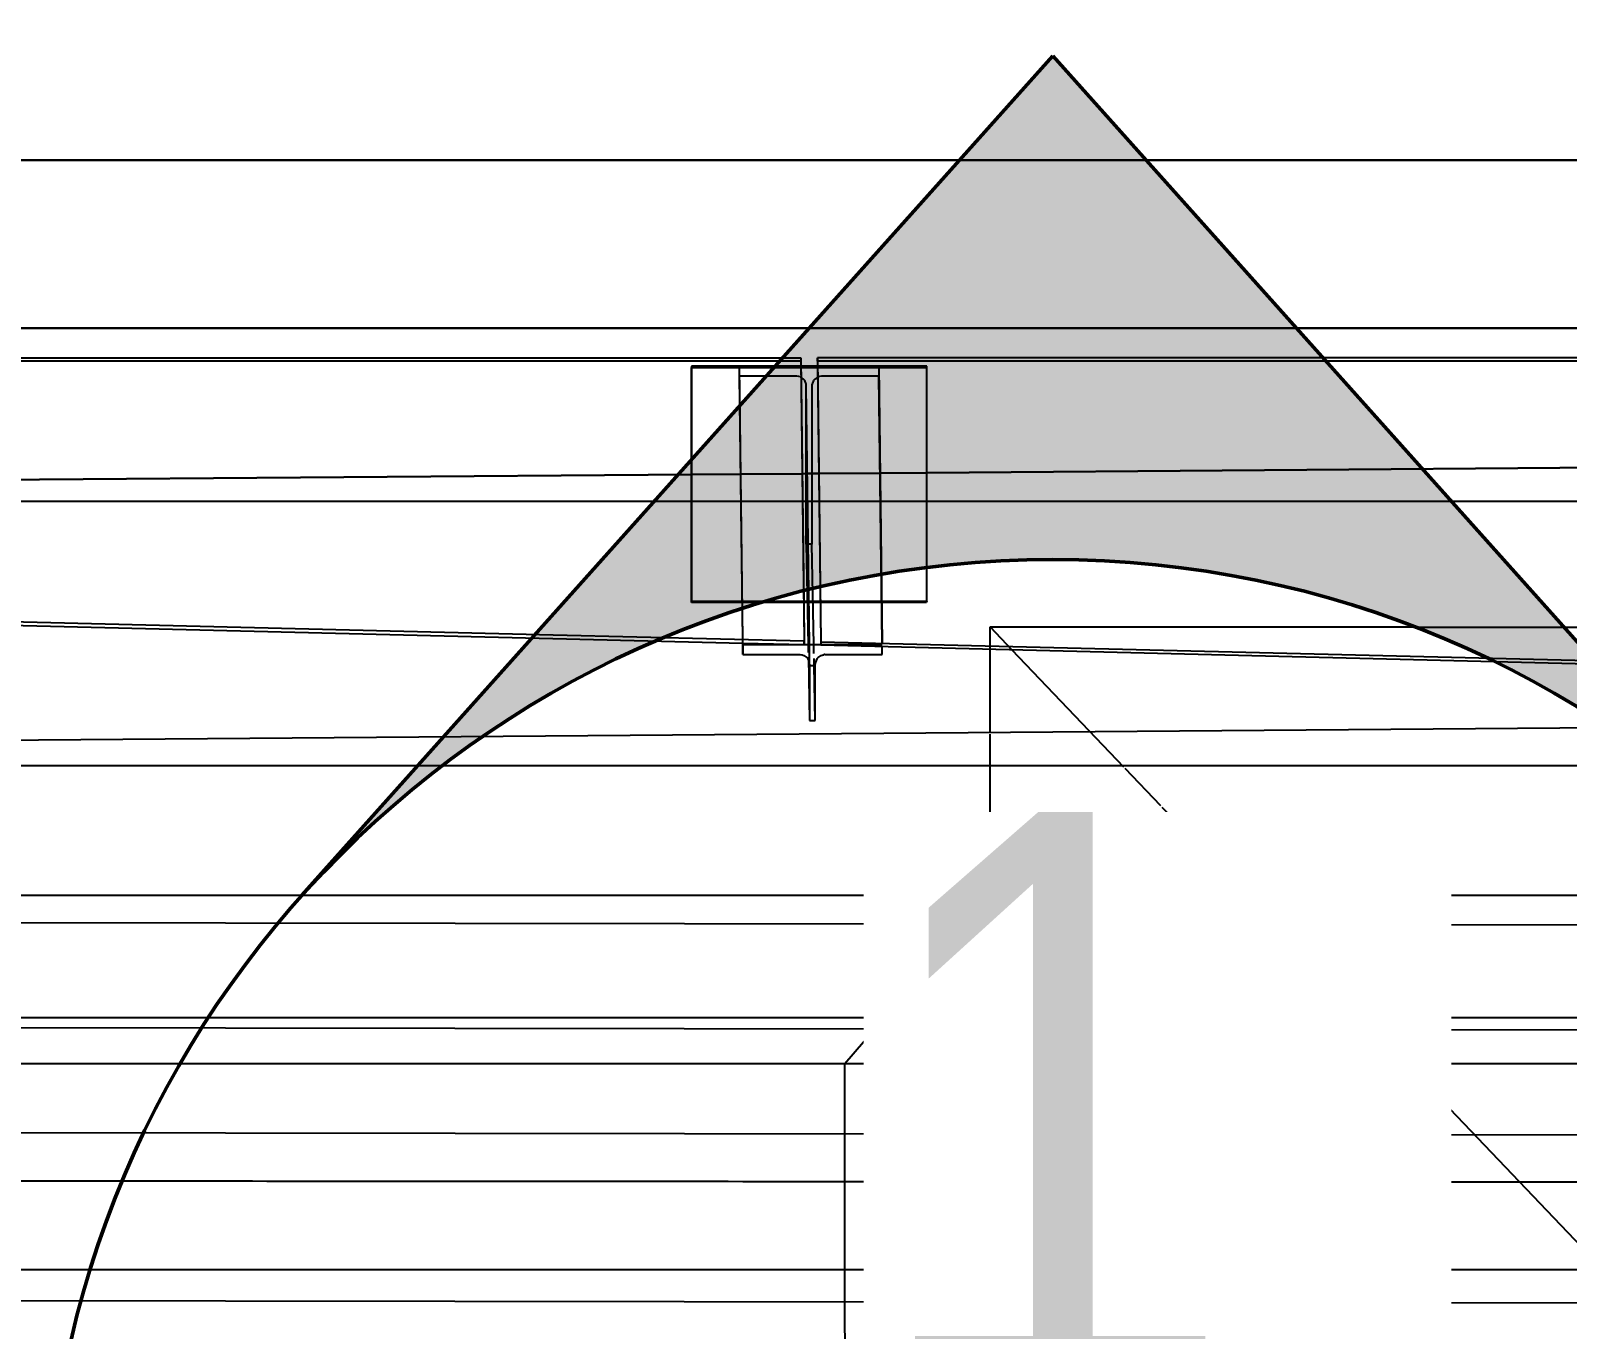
# Model space of a CAD drawing. Header units: metres. Extents: x -1147 to -802, y 5 to 567.
# Drawn here: x -1048.127 to -1046.297, y 543.062 to 544.608 of the extents above; entities that cross this region are included whole.
import ezdxf

# ---------------------------------------------------------------- set-up
doc = ezdxf.new("R2010")
doc.units = ezdxf.units.M
doc.layers.add('A-GENM', color=7, linetype='Continuous', lineweight=35)
doc.layers.add('G-ANNO-SYMB', color=7, linetype='Continuous', lineweight=35, true_color=0x0080ff)
doc.styles.add('Arial Narrow', font='ARIALN.TTF', dxfattribs={"height": 0.7})

# ---------------------------------------------------------------- blocks, each defined once
blk = doc.blocks.new('T2DPAA-T2D-C3S-RW-M2D-100010_dwg-40802999-DRG-2873010 - GENERAL ARRANGEMENT PLAN')
at = {"color": 254, "lineweight": 25, "true_color": 0xd5d5d5}
for p, q in [((46.2923, -580.1786), (46.8876, -582.4183)), ((46.0024, -580.2556), (46.5653, -582.3738)), ((45.7124, -580.3327), (46.2633, -582.4052)), ((46.8643, -581.1046), (47.1006, -581.9937)), ((47.1006, -581.9937), (47.1157, -582.0507)), ((47.1157, -582.0507), (47.1345, -582.1213)), ((47.1345, -582.1213), (47.1357, -582.1258)), ((47.136, -582.1271), (47.1397, -582.1407)), ((47.1397, -582.1407), (47.1584, -582.2111)), ((47.1584, -582.2111), (47.1725, -582.2643)), ((47.1725, -582.2643), (47.4088, -583.1535))]:
    blk.add_line(p, q, dxfattribs=at)
at = {"color": 254, "lineweight": 25, "true_color": 0xe1e1e1}
for p, q in [((46.5653, -582.3738), (46.6198, -582.5789)), ((46.2633, -582.4052), (46.2943, -582.5221)), ((46.8876, -582.4183), (47.2919, -583.9396)), ((46.6204, -582.5812), (47.0024, -584.0186))]:
    blk.add_line(p, q, dxfattribs=at)
at = {"color": 254, "lineweight": 25, "true_color": 0xe1e1e1, "flags": 128}
blk.add_lwpolyline([(46.2945, -582.5227), (46.3546, -582.7488), (46.713, -584.0977)], dxfattribs=at)
blk = doc.blocks.new('T2DPAA-T2D-PWC-RW-M2D-100010_RoadDesign_rvt-1-DRG-2873010 - GENERAL ARRANGEMENT PLAN')
at = {"color": 254, "lineweight": 18, "true_color": 0xe3e3e3, "rotation": 75.11694444444437}
blk.add_blockref('T2DPAA-T2D-C3S-RW-M2D-100010_dwg-40802999-DRG-2873010 - GENERAL ARRANGEMENT PLAN', (-1722.337, 648.0105), dxfattribs=at)
blk = doc.blocks.new('Foundations-Piles - Px-1200-66435273-DRG-2873010 - GENERAL ARRANGEMENT PLAN')
at = {"layer": 'A-GENM', "color": 9, "lineweight": 25, "true_color": 0xbebebe}
for start, end in [(98.1818, 106.3636), (100.1896, 104.6123), (96.7983, 100.1896), (90, 98.1818), (92.2501, 96.7983), (88.9353, 92.2501), (81.8182, 90), (84.2266, 88.9353), (81.081, 84.2266), (73.6364, 81.8182), (73.6364, 81.081), (106.3636, 114.5455), (108.2706, 112.5944), (106.4925, 108.1116), (104.6123, 106.0641), (65.4545, 73.6364), (65.4545, 73.6364), (112.5944, 114.272), (114.5455, 122.7273), (116.2514, 120.583), (114.6599, 116.2514), (57.2727, 65.4545), (57.2727, 65.4545), (120.583, 122.4816), (124.3905, 130.9091), (124.3905, 128.5814), (122.7273, 124.3905), (122.8273, 124.2279), (49.0909, 57.2727), (49.0909, 57.2727), (128.5814, 130.6928), (130.9091, 139.0909), (132.2009, 136.5946), (130.9948, 132.2009), (40.9091, 49.0909), (40.9091, 49.0909), (136.5946, 138.9057), (139.0909, 147.2727), (139.1624, 140.1715), (32.7273, 40.9091), (32.7273, 40.9091), (140.1715, 144.6326), (144.6326, 146.9296), (147.2727, 155.3353), (148.1399, 152.7165), (147.3299, 148.1399), (24.5455, 32.7273), (24.5455, 32.7273), (152.7165, 155.3353), (155.4545, 163.6364), (156.1068, 160.9016), (155.7669, 156.1068), (16.3636, 24.5455), (16.3636, 24.5455), (160.9016, 163.5554), (163.6364, 171.5939), (163.6651, 164.0723), (8.1818, 16.3636), (8.1818, 16.3636), (164.0723, 169.3897), (169.3897, 171.5939), (171.8182, 180), (172.0366, 180), (0, 8.1818), (0, 8.1818), (180, 188.1818), (180, 188.1818), (351.8182, 0), (351.8182, 0), (188.1818, 196.3636), (188.2384, 196.2576), (343.6364, 351.8182), (343.6364, 351.8182), (196.3636, 204.5455), (196.4203, 199.7037), (335.4545, 343.6364), (335.4545, 343.6364), (199.7037, 204.3932), (204.5455, 212.7273), (204.6304, 208.1482), (327.2727, 335.4545), (327.2727, 335.4545), (208.1482, 212.533), (212.7273, 220.9091), (212.8405, 216.4884), (319.0909, 327.2727), (319.0909, 327.2727), (216.4884, 220.6765), (220.9091, 229.0909), (221.0506, 224.7812), (310.9091, 319.0909), (310.9091, 319.0909), (224.7812, 228.8235), (229.0909, 237.2727), (229.3049, 233.0485), (302.7273, 310.9091), (304.9663, 310.9091), (233.0485, 236.9735), (302.3981, 304.9663), (237.2727, 245.4545), (237.4709, 241.3005), (294.5455, 302.7273), (294.5659, 302.3981), (241.3005, 245.1264), (245.4545, 253.6364), (245.681, 249.5426), (286.3636, 294.5455), (286.7316, 294.5455), (249.5426, 253.2818), (253.6364, 261.8182), (253.8911, 257.7779), (278.1818, 286.3636), (282.4594, 285.9238), (257.7779, 261.4394), (261.8182, 265.362), (262.1012, 265.362), (265.362, 266.0083), (265.362, 270), (266.0083, 269.599), (270, 278.1818), (270.3114, 274.2352), (274.2352, 277.7604), (278.5215, 282.4594)]:
    blk.add_arc((0, 0), 0.6, start, end, dxfattribs=at)
at = {"layer": 'A-GENM', "color": 254, "lineweight": 25, "true_color": 0xd1d1d1}
for start, end in [(106.0641, 106.3636), (114.272, 114.5455), (122.4816, 122.7273), (228.8235, 229.3049), (236.9735, 237.2727), (245.1264, 245.4545), (253.2818, 253.6364), (285.9238, 286.3636), (261.4394, 261.8182), (269.6447, 270), (277.7604, 278.1818)]:
    blk.add_arc((0, 0), 0.6, start, end, dxfattribs=at)
blk = doc.blocks.new('Foundations-Piles - Px-1200-66435274-DRG-2873010 - GENERAL ARRANGEMENT PLAN')
at = {"layer": 'A-GENM', "color": 9, "lineweight": 25, "true_color": 0xbebebe}
for start, end in [(98.1818, 106.3636), (100.1896, 104.6123), (96.7983, 100.1896), (90, 98.1818), (92.2501, 96.7983), (88.9353, 92.2501), (81.8182, 90), (84.2266, 88.9353), (81.081, 84.2266), (73.6364, 81.8182), (73.6364, 81.081), (106.3636, 114.5455), (108.2706, 112.5944), (106.4925, 108.1117), (104.6123, 106.0641), (32.8793, 73.6364), (65.4545, 73.6364), (112.5944, 114.272), (114.5455, 122.7273), (116.2514, 120.583), (114.6599, 116.2514), (57.2727, 65.4545), (120.583, 122.4816), (124.3904, 130.9091), (124.3904, 128.5814), (122.7273, 124.3904), (122.8273, 124.2279), (49.0909, 57.2727), (128.5814, 130.6928), (130.9091, 139.0909), (132.2009, 136.5946), (130.9948, 132.2009), (40.9091, 49.0909), (136.5946, 138.9057), (139.0909, 147.2727), (139.1624, 140.1715), (32.8793, 40.9091), (140.2494, 144.6326), (144.6326, 147.1204), (147.2727, 155.4545), (148.1399, 152.7165), (147.3299, 148.1399), (0.2143, 32.7273), (24.5455, 32.7273), (152.7165, 155.3369), (155.4545, 163.6364), (156.1068, 160.9016), (155.7671, 156.1068), (16.3636, 24.5455), (160.9016, 163.5554), (163.6364, 171.8182), (163.6651, 164.0723), (8.1818, 16.3636), (164.0723, 169.3897), (169.3897, 171.8182), (171.8182, 180), (172.0366, 180), (0, 8.1818), (180, 187.7641), (180, 188.1818), (351.8182, 0), (351.8182, 0), (187.7641, 188.0413), (188.1818, 196.3636), (188.2322, 190.3159), (343.6364, 351.8182), (343.6364, 351.8182), (190.3159, 195.5373), (195.5373, 196.1111), (196.3636, 204.5455), (196.4631, 198.5685), (335.4545, 343.6364), (335.4545, 343.6364), (198.5685, 203.3242), (203.3242, 204.2042), (204.5455, 212.7273), (204.6923, 206.5262), (327.2727, 335.4545), (327.2727, 335.4545), (206.5262, 212.3507), (212.3507, 212.7273), (212.7273, 220.9091), (212.9011, 220.5161), (319.0909, 327.2727), (319.0909, 327.2727), (220.5161, 220.9091), (220.9091, 229.0909), (221.0944, 228.6827), (310.9091, 319.0909), (310.9091, 319.0909), (228.6827, 229.0909), (229.0909, 237.2727), (229.2876, 236.8502), (302.7273, 310.9091), (302.7273, 310.9091), (236.8502, 237.2727), (237.2727, 245.4545), (237.4807, 245.0186), (294.5455, 302.7273), (294.5455, 302.7273), (245.0186, 245.4545), (245.4545, 253.6364), (245.7799, 253.188), (286.3636, 294.5455), (286.3636, 294.5455), (253.188, 253.6364), (253.6364, 261.8182), (253.8666, 261.3584), (278.1818, 286.3636), (278.1818, 286.3636), (261.3584, 261.8182), (261.8182, 262.0592), (261.8182, 265.362), (262.0592, 265.362), (265.362, 270), (265.362, 270), (270, 278.1818), (270, 278.1818)]:
    blk.add_arc((0, 0), 0.6, start, end, dxfattribs=at)
at = {"layer": 'A-GENM', "color": 254, "lineweight": 25, "true_color": 0xd1d1d1}
for start, end in [(106.0641, 106.3636), (114.272, 114.5455), (122.4816, 122.7273), (196.1111, 196.3636), (204.2042, 204.5455)]:
    blk.add_arc((0, 0), 0.6, start, end, dxfattribs=at)
blk = doc.blocks.new('StitchPour_RS36A_04 - StitchPour_RS36A_04-60468323-DRG-2873010 - GENERAL ARRANGEMENT PLAN')
at = {"layer": 'A-GENM', "color": 253, "lineweight": 25, "true_color": 0xa3a3a3}
blk.add_open_spline([(131.882, 47.2437), (131.6889, 47.9701), (131.3028, 49.4229), (130.7237, 51.602), (130.296, 53.2112), (130.0614, 54.0939), (130.0199, 54.2503)], degree=3, knots=[0, 0, 0, 0, 0.0666667, 0.1333333, 0.2, 0.2143539, 0.2143539, 0.2143539, 0.2143539], dxfattribs=at)
for points in [[(130.7237, 51.602), (130.8801, 51.0133), (131.0366, 50.4246), (131.193, 49.8359)], [(131.4985, 48.6868), (131.6263, 48.2057), (131.7541, 47.7247), (131.882, 47.2437)]]:
    blk.add_open_spline(points, degree=3, dxfattribs=at)
at = {"layer": 'A-GENM', "color": 9, "lineweight": 25, "true_color": 0xbebebe}
for points in [[(131.193, 49.8359), (131.2296, 49.6982), (131.2662, 49.5606), (131.3028, 49.4229)], [(131.3028, 49.4229), (131.368, 49.1775), (131.4332, 48.9321), (131.4985, 48.6868)]]:
    blk.add_open_spline(points, degree=3, dxfattribs=at)
blk = doc.blocks.new('PLATE ph - PLATE ph-V23-DRG-2873010 - GENERAL ARRANGEMENT PLAN')
at = {"layer": 'A-GENM', "color": 253, "lineweight": 25, "true_color": 0xa3a3a3}
for p, q in [((-1147.7703, 544.2084), (-1147.7704, 544.2069)), ((-1147.7704, 543.927), (-1147.7704, 544.2069)), ((-1147.6403, 544.2084), (-1147.7703, 544.2084)), ((-1147.7703, 544.2084), (-1147.7703, 543.9285)), ((-1147.7703, 544.2069), (-1147.7133, 544.2069)), ((-1147.7133, 544.2069), (-1147.6403, 544.2069)), ((-1147.6202, 544.2084), (-1147.6403, 544.2084)), ((-1147.6403, 544.2069), (-1147.6202, 544.2069)), ((-1147.4903, 544.2084), (-1147.6202, 544.2084)), ((-1147.6202, 544.2069), (-1147.5473, 544.2069)), ((-1147.5473, 544.2069), (-1147.4904, 544.2069)), ((-1147.4904, 544.2069), (-1147.4903, 544.2084)), ((-1147.4904, 544.2069), (-1147.4904, 543.9285)), ((-1147.4903, 543.9285), (-1147.4903, 544.2084)), ((-1147.7704, 543.927), (-1147.7703, 543.9285)), ((-1147.7099, 543.927), (-1147.7704, 543.927)), ((-1147.7703, 543.9285), (-1147.7099, 543.9285)), ((-1147.7099, 543.9285), (-1147.6369, 543.9285)), ((-1147.6369, 543.927), (-1147.7099, 543.927)), ((-1147.6369, 543.9285), (-1147.6337, 543.9285)), ((-1147.6324, 543.927), (-1147.6369, 543.927)), ((-1147.6306, 543.9285), (-1147.6169, 543.9285)), ((-1147.6168, 543.927), (-1147.6306, 543.927)), ((-1147.6169, 543.9285), (-1147.5439, 543.9285)), ((-1147.5439, 543.927), (-1147.6168, 543.927)), ((-1147.5439, 543.9285), (-1147.4903, 543.9285)), ((-1147.4904, 543.927), (-1147.5439, 543.927)), ((-1147.4903, 543.9285), (-1147.4904, 543.927))]:
    blk.add_line(p, q, dxfattribs=at)
blk = doc.blocks.new('SCR_NE_1 - SCR_NE_1-66993711-DRG-2873010 - GENERAL ARRANGEMENT PLAN')
at = {"layer": 'A-GENM', "color": 253, "lineweight": 25, "true_color": 0xa3a3a3}
for p, q in [((0.09, 0.004), (-1.09, 0.0039)), ((-1.09, 0.0039), (-1.0859, -0.3341)), ((-1.09, -0.0001), (-1.09, 0.0039)), ((0.09, 0), (-1.0899, -0.0001)), ((0.0943, -0.3629), (0.09, 0.004)), ((0.09, 0.004), (0.09, 0)), ((0.0943, -0.3668), (0.09, 0)), ((-1.09, -0.0001), (-1.0899, -0.0059)), ((-1.0899, -0.0059), (-1.0859, -0.3341)), ((-1.0859, -0.3341), (0.0943, -0.3629)), ((-1.0859, -0.3341), (-1.0859, -0.3378)), ((-1.0859, -0.3341), (-1.0859, -0.338)), ((-1.0859, -0.338), (0.0943, -0.3668)), ((0.0943, -0.3668), (0.0943, -0.3629))]:
    blk.add_line(p, q, dxfattribs=at)
blk = doc.blocks.new('SCR_NE_2 - SCR_NE_2-66993712-DRG-2873010 - GENERAL ARRANGEMENT PLAN')
at = {"layer": 'A-GENM', "color": 253, "lineweight": 25, "true_color": 0xa3a3a3}
for p, q in [((-1.09, 0.0039), (0.09, 0.004)), ((-1.0862, -0.3047), (-1.09, 0.0039)), ((-1.09, -0.0001), (-1.09, 0.0039)), ((0.09, 0), (-1.0899, -0.0001)), ((0.09, 0.004), (0.0936, -0.2893)), ((0.09, 0.004), (0.09, 0)), ((0.09, 0), (0.0941, -0.3335)), ((-1.09, -0.0001), (-1.0899, -0.0059)), ((-1.0899, -0.0059), (-1.0862, -0.3084)), ((0.0936, -0.2893), (0.0941, -0.3335)), ((-1.0862, -0.3087), (-1.0862, -0.3047)), ((-0.2047, -0.3262), (-1.0862, -0.3047)), ((-1.0862, -0.3087), (0.0211, -0.3357)), ((0.0941, -0.3335), (-0.2047, -0.3262)), ((0.0211, -0.3357), (0.0941, -0.3375)), ((0.0941, -0.3375), (0.0941, -0.3335)), ((0.0941, -0.3335), (0.0941, -0.3375))]:
    blk.add_line(p, q, dxfattribs=at)
blk = doc.blocks.new('POST_2260_1B_310UB - 1B-68560610-DRG-2873010 - GENERAL ARRANGEMENT PLAN')
at = {"layer": 'A-GENM', "color": 253, "lineweight": 25, "true_color": 0xa3a3a3}
for p, q in [((-1147.7133, 544.1964), (-1147.7133, 544.2084)), ((-1147.7133, 544.2084), (-1147.6403, 544.2084)), ((-1147.7094, 543.8825), (-1147.7133, 544.2084)), ((-1147.6403, 544.2084), (-1147.6202, 544.2084)), ((-1147.6202, 544.2084), (-1147.5473, 544.2084)), ((-1147.5473, 544.2084), (-1147.5473, 544.1964)), ((-1147.5473, 544.2084), (-1147.5433, 543.8785)), ((-1147.7095, 543.8825), (-1147.7133, 544.1964)), ((-1147.6451, 544.1964), (-1147.7132, 544.1964)), ((-1147.6428, 544.1962), (-1147.6451, 544.1964)), ((-1147.6407, 544.1955), (-1147.6428, 544.1962)), ((-1147.637, 544.193), (-1147.6401, 544.1951)), ((-1147.6299, 543.8765), (-1147.6337, 544.185)), ((-1147.6337, 543.9965), (-1147.6337, 544.1848)), ((-1147.627, 544.1848), (-1147.627, 543.9965)), ((-1147.6201, 544.1954), (-1147.6237, 544.193)), ((-1147.6178, 544.1962), (-1147.62, 544.1955)), ((-1147.6156, 544.1964), (-1147.6178, 544.1962)), ((-1147.5473, 544.1964), (-1147.6156, 544.1964)), ((-1147.5435, 543.8785), (-1147.5473, 544.1964)), ((-1147.6337, 543.9965), (-1147.6315, 543.8765)), ((-1147.627, 543.9965), (-1147.6319, 543.9965)), ((-1147.6248, 543.8765), (-1147.627, 543.9965)), ((-1147.7095, 543.8786), (-1147.7095, 543.8825)), ((-1147.7093, 543.8649), (-1147.7095, 543.8786)), ((-1147.7093, 543.8786), (-1147.7094, 543.8825)), ((-1147.6163, 543.8765), (-1147.7093, 543.8765)), ((-1147.7093, 543.8765), (-1147.7093, 543.8649)), ((-1147.6315, 543.8765), (-1147.6313, 543.8672)), ((-1147.6299, 543.8706), (-1147.6299, 543.8765)), ((-1147.6297, 543.8537), (-1147.6299, 543.8706)), ((-1147.6246, 543.8663), (-1147.6248, 543.8765)), ((-1147.5433, 543.8765), (-1147.6163, 543.8765)), ((-1147.5433, 543.8649), (-1147.5434, 543.8745)), ((-1147.5433, 543.8649), (-1147.5433, 543.8745)), ((-1147.7093, 543.8649), (-1147.6411, 543.8649)), ((-1147.6411, 543.8649), (-1147.6388, 543.8646)), ((-1147.6388, 543.8646), (-1147.6367, 543.864)), ((-1147.6367, 543.864), (-1147.633, 543.8616)), ((-1147.6312, 543.8618), (-1147.6299, 543.7863)), ((-1147.6297, 543.8518), (-1147.6298, 543.8036)), ((-1147.6297, 543.8536), (-1147.6297, 543.8518)), ((-1147.6297, 543.8518), (-1147.623, 543.8518)), ((-1147.6244, 543.8518), (-1147.6245, 543.8603)), ((-1147.6232, 543.7863), (-1147.6244, 543.8518)), ((-1147.6231, 543.8036), (-1147.623, 543.8518)), ((-1147.623, 543.8518), (-1147.623, 543.8536)), ((-1147.6196, 543.8616), (-1147.6159, 543.864)), ((-1147.6159, 543.864), (-1147.6138, 543.8646)), ((-1147.6138, 543.8646), (-1147.6127, 543.8648)), ((-1147.6116, 543.8649), (-1147.5433, 543.8649)), ((-1147.6298, 543.8036), (-1147.6299, 543.7863)), ((-1147.6232, 543.7863), (-1147.6231, 543.8036)), ((-1147.6299, 543.7863), (-1147.6232, 543.7863))]:
    blk.add_line(p, q, dxfattribs=at)
for centre, start_param, end_param in [((-1147.6411, 543.8536), 6.271174, 7.056595), ((-1147.6116, 543.8536), 2.344183, 3.129604), ((-1147.6116, 543.8536), 1.608839, 1.658881), ((-1147.6116, 543.8536), 1.558796, 1.608839)]:
    blk.add_ellipse(centre, major_axis=(0.0114, 0.0001), ratio=0.989161, start_param=start_param, end_param=end_param, dxfattribs=at)
for points in [[(-1147.6337, 544.1848), (-1147.6337, 544.1864), (-1147.6343, 544.1893), (-1147.6359, 544.1919), (-1147.637, 544.193)], [(-1147.6237, 544.193), (-1147.6247, 544.1919), (-1147.6264, 544.1893), (-1147.627, 544.1864), (-1147.627, 544.1848)]]:
    blk.add_open_spline(points, degree=3, dxfattribs=at)
blk = doc.blocks.new('Top of Pavement - RL A - Top of Pavement - RL A-68818558-DRG-2873010 - GENERAL ARRANGEMENT PLAN')
at = {"layer": 'A-GENM', "color": 9, "lineweight": 25, "true_color": 0xbebebe}
blk.add_open_spline([(130.3417, 49.6302), (130.3057, 49.7656), (130.2443, 49.9966), (130.1829, 50.2275), (130.1576, 50.3229)], degree=3, knots=[-0.332369942, -0.332369942, -0.332369942, -0.332369942, -0.329479769, -0.327444289, -0.327444289, -0.327444289, -0.327444289], dxfattribs=at)
for points in [[(130.0397, 49.9884), (130.0757, 49.853), (130.1117, 49.7175), (130.1477, 49.582)], [(130.5577, 48.8172), (130.5217, 48.9527), (130.4497, 49.2237), (130.3777, 49.4947), (130.3417, 49.6302)], [(130.1477, 49.582), (130.1837, 49.4465), (130.2557, 49.1756), (130.3277, 48.9046), (130.3637, 48.7691)], [(130.8818, 47.5978), (130.8458, 47.7333), (130.7738, 48.0043), (130.6657, 48.4107), (130.5937, 48.6817), (130.5577, 48.8172)], [(130.3637, 48.7691), (130.3932, 48.6583), (130.4226, 48.5474), (130.4521, 48.4365)], [(130.4527, 48.4344), (130.4543, 48.4281), (130.456, 48.4219), (130.4577, 48.4156)], [(130.4598, 48.4074), (130.4638, 48.3925), (130.4678, 48.3776), (130.4717, 48.3627)], [(130.4717, 48.3627), (130.5077, 48.2272), (130.5437, 48.0917), (130.5797, 47.9562)], [(130.5797, 47.9562), (130.6157, 47.8207), (130.6517, 47.6853), (130.6878, 47.5498)]]:
    blk.add_open_spline(points, degree=3, dxfattribs=at)
blk = doc.blocks.new('T2DPAA-T2D-C3S-RS-M3D-100334_rvt-1-DRG-2873010 - GENERAL ARRANGEMENT PLAN')
at = {"layer": 'A-GENM', "color": 253, "lineweight": 25, "true_color": 0xa3a3a3}
for p, q in [((-1146.5703, 544.0887), (-1147.4903, 544.0815)), ((-1147.4903, 544.0815), (-1146.5703, 544.0887)), ((-1147.7703, 544.0793), (-1148.6903, 544.0721)), ((-1148.6903, 544.0721), (-1147.7703, 544.0793)), ((-1147.7118, 544.0798), (-1147.7703, 544.0793)), ((-1147.7703, 544.0793), (-1147.7118, 544.0798)), ((-1147.6387, 544.0803), (-1147.7118, 544.0798)), ((-1147.7118, 544.0798), (-1147.6387, 544.0803)), ((-1147.6337, 544.0804), (-1147.6387, 544.0803)), ((-1147.6387, 544.0803), (-1147.6337, 544.0804)), ((-1147.6187, 544.0805), (-1147.6327, 544.0804)), ((-1147.6327, 544.0804), (-1147.6187, 544.0805)), ((-1147.5458, 544.0811), (-1147.6187, 544.0805)), ((-1147.6187, 544.0805), (-1147.5458, 544.0811)), ((-1147.4903, 544.0815), (-1147.5458, 544.0811)), ((-1147.5458, 544.0811), (-1147.4903, 544.0815)), ((-1150.7874, 543.7458), (-1146.4302, 543.7799)), ((-1150.7874, 543.7458), (-1146.4302, 543.7799)), ((-1150.786, 543.5495), (-1145.8393, 543.5416)), ((-1150.7852, 543.4245), (-1145.8385, 543.4166)), ((-1150.7843, 543.2995), (-1145.8376, 543.2916)), ((-1150.783, 543.0995), (-1145.8363, 543.0916))]:
    blk.add_line(p, q, dxfattribs=at)
at = {"layer": 'A-GENM', "color": 9, "lineweight": 25, "true_color": 0xbebebe}
for p, q in [((-1147.4148, 543.8714), (-1147.4148, 543.898)), ((-1147.4148, 543.834), (-1147.4148, 543.8714)), ((-1147.4147, 543.7722), (-1147.4148, 543.834)), ((-1147.4147, 543.706), (-1147.4147, 543.77)), ((-1147.5521, 543.4194), (-1147.5186, 543.458)), ((-1147.5879, 543.3781), (-1147.5532, 543.418)), ((-1147.5877, 543.0944), (-1147.5879, 543.3781))]:
    blk.add_line(p, q, dxfattribs=at)
at = {"layer": 'A-GENM', "color": 254, "lineweight": 25, "true_color": 0xd1d1d1}
for p, q in [((-1147.4148, 543.898), (-1147.3888, 543.8707)), ((-1147.3888, 543.8707), (-1147.2558, 543.7314)), ((-1147.2542, 543.7297), (-1147.2119, 543.6853)), ((-1147.2101, 543.6834), (-1147.1973, 543.6701)), ((-1147.1971, 543.6698), (-1146.6466, 543.0929))]:
    blk.add_line(p, q, dxfattribs=at)
at = {"layer": 'A-GENM', "color": 9, "lineweight": 25, "true_color": 0xbebebe, "flags": 128}
for points in [[(-1147.4146, 543.5779), (-1147.4147, 543.6419), (-1147.4147, 543.706)], [(-1147.4662, 543.5184), (-1147.4493, 543.538), (-1147.4146, 543.5779)], [(-1147.5186, 543.458), (-1147.4839, 543.498), (-1147.4679, 543.5165)], [(-1147.5859, 540.1555), (-1147.5861, 540.5136), (-1147.5863, 540.8716), (-1147.5866, 541.2297), (-1147.5868, 541.5878), (-1147.587, 541.9458), (-1147.5872, 542.3039), (-1147.5874, 542.6619), (-1147.5876, 543.02), (-1147.5877, 543.0944)]]:
    blk.add_lwpolyline(points, dxfattribs=at)
at = {"layer": 'A-GENM', "color": 253, "lineweight": 25, "true_color": 0xa3a3a3}
blk.add_open_spline([(-1153.0929, 544.2536), (-1152.9297, 544.2536), (-1152.0154, 544.2536), (-1150.3499, 544.2536), (-1148.0965, 544.2536), (-1146.5942, 544.2536), (-1145.8431, 544.2536)], degree=3, knots=[0.7855123, 0.7855123, 0.7855123, 0.7855123, 0.8, 0.8666667, 0.9333333, 1, 1, 1, 1], dxfattribs=at)
at = {"layer": 'A-GENM', "color": 9, "lineweight": 25, "true_color": 0xbebebe}
for points in [[(-1148.0965, 544.2536), (-1148.8476, 544.2536), (-1149.5988, 544.2536), (-1150.3499, 544.2536)], [(-1145.8431, 544.2536), (-1146.5942, 544.2536), (-1147.3454, 544.2536), (-1148.0965, 544.2536)], [(-1147.4148, 543.898), (-1147.2712, 543.8979), (-1147.1276, 543.8978), (-1146.984, 543.8978)], [(-1146.984, 543.8978), (-1146.8404, 543.8977), (-1146.6967, 543.8976), (-1146.5531, 543.8975)], [(-1148.1833, 543.5779), (-1148.3114, 543.5779), (-1148.4395, 543.5779), (-1148.5676, 543.5779)], [(-1147.799, 543.5779), (-1147.9271, 543.5779), (-1148.0552, 543.5779), (-1148.1833, 543.5779)], [(-1147.4146, 543.5779), (-1147.5427, 543.5779), (-1147.6709, 543.5779), (-1147.799, 543.5779)], [(-1148.7506, 543.3781), (-1148.6214, 543.3781), (-1148.4922, 543.3781), (-1148.363, 543.3781)], [(-1148.363, 543.3781), (-1148.2338, 543.3781), (-1148.1046, 543.3781), (-1147.9755, 543.3781)], [(-1147.9755, 543.3781), (-1147.8463, 543.3781), (-1147.7171, 543.3781), (-1147.5879, 543.3781)], [(-1146.9365, 543.2372), (-1146.7533, 543.2371), (-1146.5701, 543.237), (-1146.3869, 543.2369)]]:
    blk.add_open_spline(points, degree=3, dxfattribs=at)
at = {"layer": 'A-GENM', "color": 253, "lineweight": 25, "true_color": 0xa3a3a3}
for points in [[(-1148.5854, 543.2383), (-1148.4022, 543.2382), (-1148.219, 543.2381), (-1148.0358, 543.2379)], [(-1148.0358, 543.2379), (-1147.8526, 543.2378), (-1147.6694, 543.2377), (-1147.4861, 543.2376)], [(-1147.4861, 543.2376), (-1147.3029, 543.2375), (-1147.1197, 543.2374), (-1146.9365, 543.2372)]]:
    blk.add_open_spline(points, degree=3, dxfattribs=at)
for name, p, rotation in [('Top of Pavement - RL A - Top of Pavement - RL A-68818558-DRG-2873010 - GENERAL ARRANGEMENT PLAN', (-1134.0578, 404.8616), 75.11694444444437), ('StitchPour_RS36A_04 - StitchPour_RS36A_04-60468323-DRG-2873010 - GENERAL ARRANGEMENT PLAN', (-1134.0578, 404.8616), 75.11694444444437), ('Foundations-Piles - Px-1200-66435273-DRG-2873010 - GENERAL ARRANGEMENT PLAN', (-1148.7431, 545.2536), 75.11694444444437), ('Foundations-Piles - Px-1200-66435274-DRG-2873010 - GENERAL ARRANGEMENT PLAN', (-1146.7431, 545.2536), 75.11694444444437), ('SCR_NE_2 - SCR_NE_2-66993712-DRG-2873010 - GENERAL ARRANGEMENT PLAN', (-1147.7304, 544.2143), 359.9971736856663), ('SCR_NE_1 - SCR_NE_1-66993711-DRG-2873010 - GENERAL ARRANGEMENT PLAN', (-1146.5304, 544.2143), 359.997361898424)]:
    blk.add_blockref(name, p, dxfattribs=dict(at, rotation=rotation))
for name in ['PLATE ph - PLATE ph-V23-DRG-2873010 - GENERAL ARRANGEMENT PLAN', 'POST_2260_1B_310UB - 1B-68560610-DRG-2873010 - GENERAL ARRANGEMENT PLAN']:
    blk.add_blockref(name, (0, 0), dxfattribs=at)
blk = doc.blocks.new('Section - SectionHead-4898858-DRG-2873010 - GENERAL ARRANGEMENT PLAN')
at = {"layer": 'G-ANNO-SYMB', "lineweight": 9}
h = blk.add_hatch(color=7, dxfattribs=at)
edge = h.paths.add_edge_path()
edge.add_line((-0.002, 0.009), (0.0024724, 0.0040027))
edge.add_arc((-0.002, 0), 0.006, 41.82771, 138.17229)
edge.add_line((-0.0064724, 0.0040027), (-0.002, 0.009))
at = {"layer": 'G-ANNO-SYMB', "color": 7, "lineweight": 50}
for p, q in [((-0.002, 0.009), (-0.0064724, 0.0040027)), ((0.0024724, 0.0040027), (-0.002, 0.009))]:
    blk.add_line(p, q, dxfattribs=at)
blk.add_arc((-0.002, 0), 0.006, 360, 180, dxfattribs=at)

msp = doc.modelspace()

# ---------------------------------------------------------------- block references
at = {"lineweight": 5}
for name in ['T2DPAA-T2D-PWC-RW-M2D-100010_RoadDesign_rvt-1-DRG-2873010 - GENERAL ARRANGEMENT PLAN', 'T2DPAA-T2D-C3S-RS-M3D-100334_rvt-1-DRG-2873010 - GENERAL ARRANGEMENT PLAN']:
    msp.add_blockref(name, (100.4304, 0), dxfattribs=at)
at = {"layer": 'G-ANNO-SYMB', "color": 7, "lineweight": 50, "xscale": 199.9999999999999, "yscale": 199.9999999999999, "zscale": 199.9999999999999}
msp.add_blockref('Section - SectionHead-4898858-DRG-2873010 - GENERAL ARRANGEMENT PLAN', (-1046.5098, 542.778), dxfattribs=at)

# ---------------------------------------------------------------- next in the draw order: texts
at = {"layer": 'G-ANNO-SYMB', "color": 7, "lineweight": 9, "insert": (-1047.1348, 543.6774), "char_height": 0.7, "attachment_point": 1, "style": 'Arial Narrow', "bg_fill": 3, "box_fill_scale": 1, "bg_fill_color": 256, "bg_fill_transparency": 0}
msp.add_mtext('1', dxfattribs=at)

doc.saveas('drawing.dxf')
